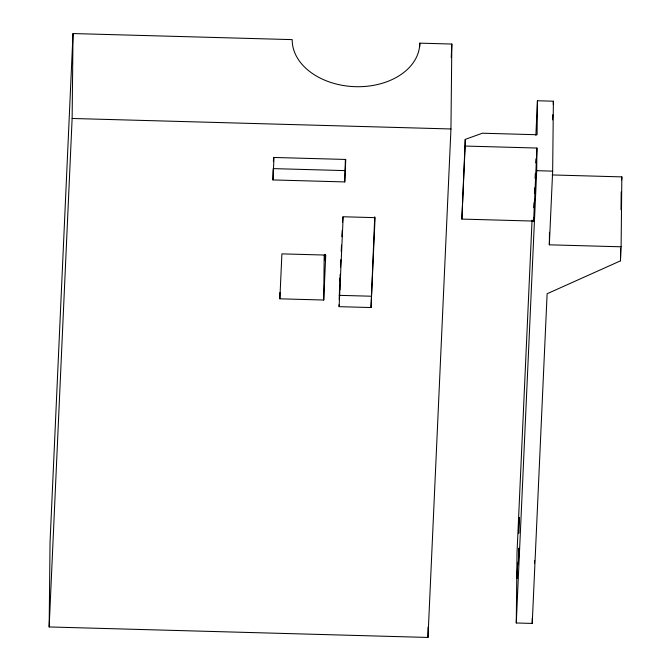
<?xml version="1.0" encoding="UTF-8"?>
<svg xmlns="http://www.w3.org/2000/svg" width="671" height="671" viewBox="0 0 671 671"><rect width="100%" height="100%" fill="white"/><g stroke="black" fill="none" stroke-linecap="round" stroke-linejoin="round"><path stroke-width="1.01" d="M49.159 626.957L50.048 542.034L73.022 33.55L292.195 39.623A63.837 45.284 2.6 0 0 355.521 86.685A63.837 45.284 2.6 0 0 419.803 43.154L451.843 44.043L450.954 128.966L427.981 637.45L49.159 626.957L72.132 118.473L73.022 33.55M272.98 179.937L273.994 157.467L345.766 159.455L344.751 181.925L272.98 179.937L273.08 169.646M279.866 298.813L281.895 253.864L325.754 255.081L323.724 300.029L279.866 298.813L279.924 292.539M323.724 300.029L324.194 255.047M324.982 254.343L324.923 260.566L325.2 254.443M339.115 306.664L343.183 216.767L375.081 217.647L371.021 307.544L339.115 306.664L339.14 304.6M339.19 299.459L339.509 289.386M339.878 289.805L339.996 278.482M344.751 181.925L345.38 159.371M371.021 307.544L374.728 216.775M427.981 637.45L428.09 627.091M461.866 219.09L465.171 146.052L536.943 148.039L533.646 221.078L461.866 219.09L465.238 139.4L482.34 133.219L537.085 134.737L537.437 100.759L553.39 101.204L552.661 171.13L549.331 244.814L621.111 246.802L621.841 176.884L552.141 174.946M465.171 146.052L465.238 139.4M621.111 246.802L620.474 260.851L547.117 293.747L532.229 623.426L516.276 622.982L517.005 553.055L532.053 220.122M533.646 221.078L533.68 218.008M516.276 622.982L536.708 170.686L536.943 148.039M532.229 623.426L532.279 618.201M549.331 244.814L549.465 232.292M620.474 260.851L620.608 248.329M621.01 209.713L621.195 191.973M534.602 560.528L534.468 563.439M273.416 161.468L273.6 157.383M339.861 281.459L340.189 274.305M340.516 267.008L340.843 259.702M341.22 251.348L341.505 245.091M341.883 236.746L342.168 230.48M342.546 222.135L342.78 216.918M419.627 47.087L419.803 43.154M451.231 57.639L451.843 44.043M535.877 135.316L537.437 100.759M533.789 207.775L534.024 202.558M534.443 193.164L534.678 187.947M535.106 178.561L535.341 173.344M535.81 162.91L536.003 158.733M552.552 119.883L552.778 114.699M553.248 104.315L553.39 101.204M621.707 179.895L621.841 176.884M72.132 118.473L450.954 128.966M536.708 170.686L552.661 171.13M273.097 168.614L344.869 170.602M339.241 295.341L371.138 296.221M517.182 576.129L517.215 578.486L517.66 562.533L517.182 576.129M518.389 561.694L518.423 564.051L518.859 548.098L518.389 561.694M518.683 530.954L518.717 533.311L519.161 517.358L518.683 530.954"/></g></svg>
